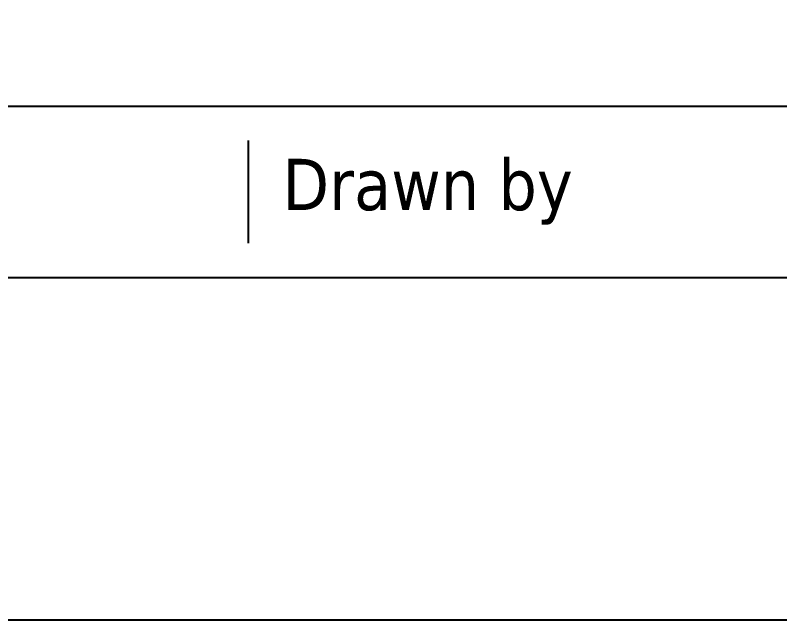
# Paper-space layout 'A1mask' of a CAD drawing. Extents: x 20 to 830, y 20 to 585.
# Drawn here: x 681.4 to 726.04, y 20 to 55.31 of the extents above; entities that cross this region are included whole.
import ezdxf
from ezdxf.enums import TextEntityAlignment as Align

# ---------------------------------------------------------------- set-up
doc = ezdxf.new("R2010")
doc.units = 0
doc.layers.get('0').update_dxf_attribs({"linetype": 'CONTINUOUS'})
doc.layers.get('Defpoints').update_dxf_attribs({"linetype": 'CONTINUOUS'})
doc.layers.add('JPP_Mask', color=7, linetype='CONTINUOUS')
doc.styles.add('JPP', font='arial.ttf')

# ---------------------------------------------------------------- blocks, each defined once
blk = doc.blocks.new('A1mask')
at = {"color": 154, "true_color": 0x004a91}
for p, q in [((637, 35), (813, 35)), ((680, 33), (680, 27)), ((637, 25), (813, 25)), ((640, 5), (810, 5))]:
    blk.add_line(p, q, dxfattribs=at)
at = {"layer": 'Defpoints'}
blk.add_lwpolyline([(5, 5), (815, 5), (815, 570), (5, 570)], close=True, dxfattribs=at)
at = {"color": 2, "insert": (682, 30), "char_height": 3, "attachment_point": 4, "style": 'JPP'}
blk.add_mtext('{\\fTahoma|b0|i0|c0|p34;Drawn by}', dxfattribs=at)
at = {"color": 7, "style": 'JPP'}
for tag, p in [('Client', (748, 120)), ('Project1', (748, 95)), ('Project2', (748, 87.5)), ('Project3', (748, 80)), ('Title1', (748, 62.5)), ('Title2', (748, 55)), ('Title3', (748, 47.5)), ('Status', (640, 12.5))]:
    blk.add_attdef(tag, text='', height=3.5, dxfattribs=at).set_placement(p, align=Align.MIDDLE_LEFT)
at = {"color": 2, "style": 'JPP'}
for tag, p in [('Scale', (667.5, 30)), ('Drawn', (712.5, 30)), ('Checked', (757.5, 30)), ('Date', (802.5, 30))]:
    blk.add_attdef(tag, text='', height=2, dxfattribs=at).set_placement(p, align=Align.MIDDLE_CENTER)
at = {"color": 6, "style": 'JPP'}
for tag, p in [('Ref', (730, 12.5)), ('DrgNo.', (772, 12.5))]:
    blk.add_attdef(tag, text='', height=4, dxfattribs=at).set_placement(p, align=Align.MIDDLE_LEFT)
blk.add_attdef('Rev', text='', height=4, dxfattribs=at).set_placement((806.275, 12.5), align=Align.MIDDLE_CENTER)

psp = doc.layouts.new('A1mask')

# ---------------------------------------------------------------- block references
at = {"layer": 'JPP_Mask'}
psp.add_blockref('A1mask', (15, 15), dxfattribs=at)

doc.saveas('drawing.dxf')
